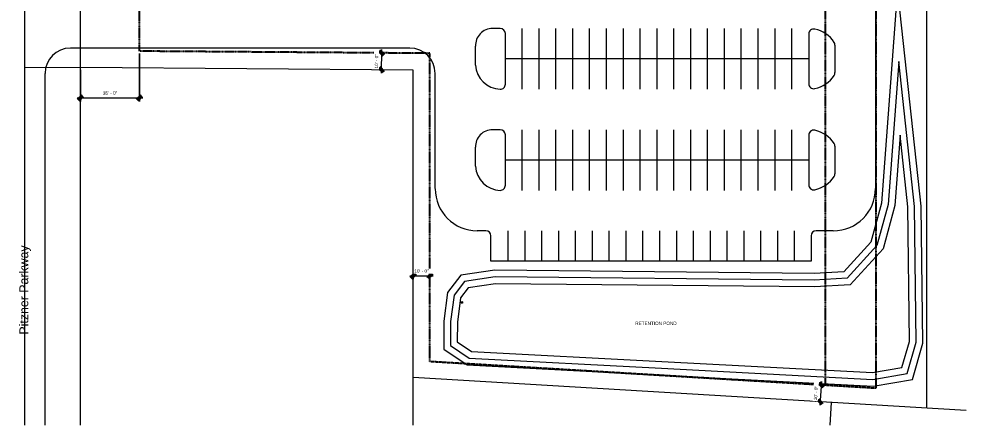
# Model space of a CAD drawing. Header units: inches. Extents: x 20541 to 27285, y -26063 to -19045.
# Drawn here: x 20541 to 27285, y -26063 to -23172 of the extents above; entities that cross this region are included whole.
import ezdxf

# ---------------------------------------------------------------- set-up
doc = ezdxf.new("R2010")
doc.units = ezdxf.units.IN
doc.header["$MEASUREMENT"] = 0
doc.linetypes.add('Hidden', pattern=[0.28125, 0.1875, -0.09375])
doc.linetypes.add('IMPORT-CENTER2 _2_', pattern=[6.328125, 4.21875, -0.703125, 0.703125, -0.703125])
for name, color, linetype, lineweight in [('A-ANNO-DIMS', 211, 'Continuous', 9), ('A-ANNO-DIMS-256', 211, 'Continuous', 9), ('A-DETL', 90, 'Continuous', 9), ('A-PROP-SBCK', 71, 'Hidden', 25), ('BMP', 80, 'Continuous', 9), ('EOP-EX', 125, 'Continuous', 9), ('EOP-PR', 4, 'Continuous', 9), ('G-ANNO-TEXT', 231, 'Continuous', 9), ('PAINT', 190, 'Continuous', 9), ('PROP', 3, 'Continuous', 9)]:
    doc.layers.add(name, color=color, linetype=linetype, lineweight=lineweight)
doc.styles.add('Arial', font='arial.ttf', dxfattribs={"height": 62.946108})
doc.styles.add('Arial_1', font='arial.ttf', dxfattribs={"height": 23.60479})
doc.dimstyles.new('Linear_-_3_32__Arial', dxfattribs={"dimscale": 12, "dimtxt": 24, "dimasz": 2.666667, "dimexe": 2, "dimexo": 1.333333, "dimgap": 1.333333, "dimtad": 1, "dimdec": 0, "dimzin": 1, "dimdsep": 46, "dimlunit": 4, "dimtxsty": 'Arial_1', "dimblk1": 'OBLIQUE', "dimblk2": 'OBLIQUE', "dimsah": 1, "dimcen": 0.09, "dimdle": 2, "dimazin": 0, "dimtfac": 1, "dimtdec": 4, "dimtix": 1, "dimtmove": 0, "dimatfit": 3, "dimfxl": 1, "dimtvp": 1, "dimtfill": 1, "dimfrac": 2, "dimtolj": 1, "dimtzin": 0, "dimarcsym": 2})

# ---------------------------------------------------------------- blocks, each defined once
blk = doc.blocks.new('DIMBLOCK4-Site Plan - Phase 1')
at = {"layer": 'A-ANNO-DIMS-256', "lineweight": 50}
for p, q in [((26252.9, -25778.1), (26237.9, -25761.2)), ((26252.9, -25778.1), (26267.9, -25795)), ((26245.8, -25897.9), (26230.7, -25881)), ((26245.8, -25897.9), (26260.8, -25914.8))]:
    blk.add_line(p, q, dxfattribs=at)
at = {"layer": 'A-ANNO-DIMS-256'}
for p, q in [((26254.4, -25754.1), (26244.3, -25921.8)), ((26259.5, -25778.5), (26229, -25776.7)), ((26252.9, -25778.1), (26259.5, -25778.5)), ((26252.4, -25898.3), (26221.8, -25896.5)), ((26245.8, -25897.9), (26252.4, -25898.3))]:
    blk.add_line(p, q, dxfattribs=at)
at = {"layer": 'A-ANNO-DIMS-256', "color": 0, "insert": (26199.8, -25886.1), "char_height": 23.6, "width": 122.289, "attachment_point": 1, "rotation": 86.58033, "line_spacing_factor": 0.938532, "style": 'Arial_1', "bg_fill": 3, "box_fill_scale": 1.25, "bg_fill_color": 0, "bg_fill_transparency": 0}
blk.add_mtext('10\' - 0"', dxfattribs=at)
blk = doc.blocks.new('_Oblique')
at = {"color": 0, "linetype": 'ByBlock', "lineweight": -2}
blk.add_line((-0.5, -0.5), (0.5, 0.5), dxfattribs=at)
blk = doc.blocks.new('DIMBLOCK5-Site Plan - Phase 1')
at = {"layer": 'A-ANNO-DIMS-256'}
for p, q in [((23323.2, -25001.3), (23491.2, -25001.3)), ((23347.2, -24994.6), (23347.2, -25025.3)), ((23347.2, -25001.3), (23347.2, -24994.6)), ((23467.2, -24994.6), (23467.2, -25025.3)), ((23467.2, -25001.3), (23467.2, -24994.6))]:
    blk.add_line(p, q, dxfattribs=at)
at = {"layer": 'A-ANNO-DIMS-256', "lineweight": 50}
for p, q in [((23347.2, -25001.3), (23331.2, -25017.3)), ((23347.2, -25001.3), (23363.2, -24985.3)), ((23467.2, -25001.3), (23451.2, -25017.3)), ((23467.2, -25001.3), (23483.2, -24985.3))]:
    blk.add_line(p, q, dxfattribs=at)
at = {"layer": 'A-ANNO-DIMS-256', "color": 0, "insert": (23356.3, -24954.7), "char_height": 23.6, "width": 122.289, "attachment_point": 1, "rotation": 0.00783, "line_spacing_factor": 0.938532, "style": 'Arial_1', "bg_fill": 3, "box_fill_scale": 1.25, "bg_fill_color": 0, "bg_fill_transparency": 0}
blk.add_mtext('10\' - 0"', dxfattribs=at)
blk = doc.blocks.new('DIMBLOCK6-Site Plan - Phase 1')
at = {"layer": 'A-ANNO-DIMS-256', "lineweight": 50}
for p, q in [((23122, -23413.9), (23106.2, -23397.8)), ((23122, -23413.9), (23137.9, -23430)), ((23121.2, -23533.9), (23105.3, -23517.8)), ((23121.2, -23533.9), (23137.1, -23550))]:
    blk.add_line(p, q, dxfattribs=at)
at = {"layer": 'A-ANNO-DIMS-256'}
for p, q in [((23122.2, -23389.9), (23121, -23557.9)), ((23128.7, -23413.9), (23098.1, -23413.7)), ((23122, -23413.9), (23128.7, -23413.9)), ((23127.8, -23533.9), (23097.2, -23533.7)), ((23121.2, -23533.9), (23127.8, -23533.9))]:
    blk.add_line(p, q, dxfattribs=at)
at = {"layer": 'A-ANNO-DIMS-256', "color": 0, "insert": (23074.6, -23524.5), "char_height": 23.6, "width": 122.289, "attachment_point": 1, "rotation": 89.58033, "line_spacing_factor": 0.938532, "style": 'Arial_1', "bg_fill": 3, "box_fill_scale": 1.25, "bg_fill_color": 0, "bg_fill_transparency": 0}
blk.add_mtext('10\' - 0"', dxfattribs=at)
blk = doc.blocks.new('DIMBLOCK7-Site Plan - Phase 1')
at = {"layer": 'A-ANNO-DIMS-256'}
for p, q in [((21399.1, -23417.3), (21399.1, -23758.4)), ((21399.1, -23734.4), (21399.1, -23417.3)), ((20979.1, -23534.2), (20979.1, -23758.4)), ((20979.1, -23734.4), (20979.1, -23534.2)), ((20955.1, -23734.4), (21423.1, -23734.4))]:
    blk.add_line(p, q, dxfattribs=at)
at = {"layer": 'A-ANNO-DIMS-256', "lineweight": 50}
for p, q in [((20979.1, -23734.4), (20963.1, -23750.4)), ((20979.1, -23734.4), (20995.1, -23718.4)), ((21399.1, -23734.4), (21383.1, -23750.4)), ((21399.1, -23734.4), (21415.1, -23718.4))]:
    blk.add_line(p, q, dxfattribs=at)
at = {"layer": 'A-ANNO-DIMS-256', "color": 0, "insert": (21138.2, -23687.8), "char_height": 23.6, "width": 122.289, "attachment_point": 1, "line_spacing_factor": 0.938532, "style": 'Arial_1', "bg_fill": 3, "box_fill_scale": 1.25, "bg_fill_color": 0, "bg_fill_transparency": 0}
blk.add_mtext('35\' - 0"', dxfattribs=at)

msp = doc.modelspace()

# ---------------------------------------------------------------- linework, layer by layer
at = {"layer": 'A-DETL', "linetype": 'IMPORT-CENTER2 _2_'}
msp.add_line((20583.1, -26063.1), (20583.1, -19045.2), dxfattribs=at)
at = {"layer": 'A-PROP-SBCK'}
for p, q in [((21399.1, -23401.3), (21399.1, -19438.2)), ((26282.4, -19438.2), (26282.4, -25779.9)), ((26642.4, -19438.2), (26642.4, -25801.4)), ((23467, -23416.4), (21399.1, -23401.3)), ((23467.3, -25611.6), (23467, -23416.4)), ((26642.4, -25801.4), (23467.3, -25611.6))]:
    msp.add_line(p, q, dxfattribs=at)
at = {"layer": 'BMP'}
for p, q in [((26797.2, -22948.6), (26681.8, -24484.1)), ((26965.7, -24504.4), (26797.2, -22948.6)), ((26805.8, -23474.2), (26729.3, -24492.2)), ((26917.7, -24507.3), (26805.8, -23474.2)), ((26814.5, -23999.8), (26776.8, -24500.3)), ((26869.7, -24510.1), (26814.5, -23999.8)), ((26681.8, -24484.1), (26607.2, -24761.1)), ((26729.3, -24492.2), (26650.5, -24784.8)), ((26776.8, -24500.3), (26693.8, -24808.6)), ((26881.4, -25467.4), (26869.7, -24510.1)), ((26929.5, -25473.9), (26917.7, -24507.3)), ((26977.6, -25480.4), (26965.7, -24504.4)), ((26607.2, -24761.1), (26415.1, -24971.4)), ((26650.5, -24784.8), (26437.4, -25018.2)), ((26693.8, -24808.6), (26459.7, -25064.9)), ((23686.6, -24996.3), (23592.8, -25119.5)), ((23928.5, -24960.9), (23686.6, -24996.3)), ((23931.7, -25009), (23712.9, -25041)), ((26202, -24983.8), (23928.5, -24960.9)), ((26203.2, -25031.8), (23931.7, -25009)), ((26415.1, -24971.4), (26202, -24983.8)), ((26437.4, -25018.2), (26203.2, -25031.8)), ((23712.9, -25041), (23638.7, -25138.4)), ((23739.2, -25085.7), (23684.7, -25157.3)), ((23935, -25057), (23739.2, -25085.7)), ((26204.4, -25079.8), (23935, -25057)), ((26459.7, -25064.9), (26204.4, -25079.8)), ((23592.8, -25119.5), (23566.5, -25323.8)), ((23638.7, -25138.4), (23614.5, -25327)), ((23684.7, -25157.3), (23662.4, -25330.3)), ((23566.5, -25323.8), (23565, -25522)), ((23614.5, -25327), (23613.2, -25496.7)), ((23662.4, -25330.3), (23661.4, -25471.3)), ((23661.4, -25471.3), (23763.2, -25540.2)), ((26827.6, -25653.9), (26881.4, -25467.4)), ((26865.4, -25696.2), (26929.5, -25473.9)), ((26903.1, -25738.4), (26977.6, -25480.4)), ((23565, -25522), (23731.5, -25634.7)), ((23613.2, -25496.7), (23747.3, -25587.5)), ((23763.2, -25540.2), (25117.5, -25610.9)), ((23747.3, -25587.5), (25115, -25658.9)), ((25117.6, -25610.9), (26618.1, -25689.6)), ((23731.5, -25634.7), (25112.5, -25706.8)), ((25115.1, -25658.9), (26620.9, -25737.8)), ((26618.1, -25689.6), (26827.6, -25653.9)), ((25112.5, -25706.8), (26623.7, -25786)), ((26620.9, -25737.8), (26865.4, -25696.2)), ((26623.7, -25786), (26903.1, -25738.4))]:
    msp.add_line(p, q, dxfattribs=at)
msp.add_circle((23693.8, -25190.3), 6, dxfattribs=at)
at = {"layer": 'EOP-EX'}
msp.add_line((20727.1, -26063.1), (20727.1, -23559.5), dxfattribs=at)
at = {"layer": 'EOP-PR'}
for p, q in [((26639.4, -22952.1), (26639.4, -24380.1)), ((23968.4, -23240.1), (23912.2, -23240.1)), ((24004.4, -23636.1), (24004.4, -23276.1)), ((26164.4, -23279.7), (26164.4, -23632.4)), ((23324.3, -23379.5), (20907.1, -23379.5)), ((23792.3, -23500.2), (23792.3, -23365.5)), ((26351.4, -23358), (26351.4, -23554.1)), ((23504.4, -24380.1), (23504.3, -23559.4)), ((23968.4, -23960.1), (23912.2, -23960.1)), ((24004.4, -24356.1), (24004.4, -23996.1)), ((26164.4, -23999.7), (26164.4, -24352.4)), ((23792.3, -24220.2), (23792.3, -24085.5)), ((26351.4, -24078), (26351.4, -24274.1)), ((23865.8, -24680.1), (23804.4, -24680.1)), ((26339.4, -24680.1), (26217.8, -24680.1)), ((23901.8, -24896.1), (23901.8, -24716.1)), ((26181.8, -24716.1), (26181.8, -24896.1)), ((26181.8, -24896.1), (23901.8, -24896.1))]:
    msp.add_line(p, q, dxfattribs=at)
for centre, radius, start, end in [((23912.2, -23360.1), 120, 90, 182.56882), ((23968.4, -23276.1), 36, 0, 89.99916), ((26200.4, -23279.7), 36, 78.46304, 180), ((26164.4, -23456.1), 216, 33.00987, 78.46304), ((20907.1, -23559.5), 180, 90, 180), ((23324.3, -23559.5), 180, 0.00783, 90), ((26315.4, -23358), 36, 0, 33.00987), ((23972.1, -23492.1), 180, 182.56882, 268.52859), ((26164.4, -23456.1), 216, 281.53696, 326.99013), ((26315.4, -23554.1), 36, 326.99013, 0), ((23968.4, -23636.1), 36, 268.52859, 0), ((26200.4, -23632.4), 36, 180, 281.53696), ((23912.2, -24080.1), 120, 90, 182.56882), ((23968.4, -23996.1), 36, 0, 89.99916), ((26200.4, -23999.7), 36, 78.46304, 180), ((26164.4, -24176.1), 216, 33.00987, 78.46304), ((26315.4, -24078), 36, 0, 33.00987), ((23972.1, -24212.1), 180, 182.56882, 268.52859), ((26315.4, -24274.1), 36, 326.99013, 0), ((26164.4, -24176.1), 216, 281.53696, 326.99013), ((23804.4, -24380.1), 300, 180.00783, 270), ((23968.4, -24356.1), 36, 268.52859, 0), ((26200.4, -24352.4), 36, 180, 281.53696), ((26339.4, -24380.1), 300, 270, 0), ((23865.8, -24716.1), 36, 360, 90), ((26217.8, -24716.1), 36, 90, 180)]:
    msp.add_arc(centre, radius, start, end, dxfattribs=at)
at = {"layer": 'PAINT'}
for p, q in [((24124.4, -23672.1), (24124.4, -23240.1)), ((24244.4, -23672.1), (24244.4, -23240.1)), ((24364.4, -23672.1), (24364.4, -23240.1)), ((24484.4, -23672.1), (24484.4, -23240.1)), ((24604.4, -23672.1), (24604.4, -23240.1)), ((24724.4, -23672.1), (24724.4, -23240.1)), ((24844.4, -23672.1), (24844.4, -23240.1)), ((24964.4, -23672.1), (24964.4, -23240.1)), ((25084.4, -23672.1), (25084.4, -23240.1)), ((25204.4, -23672.1), (25204.4, -23240.1)), ((25324.4, -23672.1), (25324.4, -23240.1)), ((25444.4, -23672.1), (25444.4, -23240.1)), ((25564.4, -23672.1), (25564.4, -23240.1)), ((25684.4, -23672.1), (25684.4, -23240.1)), ((25804.4, -23672.1), (25804.4, -23240.1)), ((25924.4, -23672.1), (25924.4, -23240.1)), ((26044.4, -23672.1), (26044.4, -23240.1)), ((26164.4, -23456.1), (24004.4, -23456.1)), ((24124.4, -24392.1), (24124.4, -23960.1)), ((24244.4, -24392.1), (24244.4, -23960.1)), ((24364.4, -24392.1), (24364.4, -23960.1)), ((24484.4, -24392.1), (24484.4, -23960.1)), ((24604.4, -24392.1), (24604.4, -23960.1)), ((24724.4, -24392.1), (24724.4, -23960.1)), ((24844.4, -24392.1), (24844.4, -23960.1)), ((24964.4, -24392.1), (24964.4, -23960.1)), ((25084.4, -24392.1), (25084.4, -23960.1)), ((25204.4, -24392.1), (25204.4, -23960.1)), ((25324.4, -24392.1), (25324.4, -23960.1)), ((25444.4, -24392.1), (25444.4, -23960.1)), ((25564.4, -24392.1), (25564.4, -23960.1)), ((25684.4, -24392.1), (25684.4, -23960.1)), ((25804.4, -24392.1), (25804.4, -23960.1)), ((25924.4, -24392.1), (25924.4, -23960.1)), ((26044.4, -24392.1), (26044.4, -23960.1)), ((26164.4, -24176.1), (24004.4, -24176.1)), ((24021.8, -24680.1), (24021.8, -24896.1)), ((24141.8, -24680.1), (24141.8, -24896.1)), ((24261.8, -24680.1), (24261.8, -24896.1)), ((24381.8, -24680.1), (24381.8, -24896.1)), ((24501.8, -24680.1), (24501.8, -24896.1)), ((24621.8, -24680.1), (24621.8, -24896.1)), ((24741.8, -24680.1), (24741.8, -24896.1)), ((24861.8, -24680.1), (24861.8, -24896.1)), ((24981.8, -24680.1), (24981.8, -24896.1)), ((25101.8, -24680.1), (25101.8, -24896.1)), ((25221.8, -24680.1), (25221.8, -24896.1)), ((25341.8, -24680.1), (25341.8, -24896.1)), ((25461.8, -24680.1), (25461.8, -24896.1)), ((25581.8, -24680.1), (25581.8, -24896.1)), ((25701.8, -24680.1), (25701.8, -24896.1)), ((25821.8, -24680.1), (25821.8, -24896.1)), ((25941.8, -24680.1), (25941.8, -24896.1)), ((26061.8, -24680.1), (26061.8, -24896.1))]:
    msp.add_line(p, q, dxfattribs=at)
at = {"layer": 'PROP'}
for p, q in [((20979.1, -23518.2), (20979.1, -19045.2)), ((27002.4, -19198.2), (27002.4, -25943.1)), ((20583.1, -23515.3), (20979.1, -23518.2)), ((20978.4, -26063.1), (20978.1, -23518.2)), ((20978.1, -23518.2), (20979.1, -23518.2)), ((23347, -23535.5), (20979.1, -23518.2)), ((23347.3, -25724.7), (23347, -23535.5)), ((23347.4, -26063.1), (23347.3, -25724.7)), ((27284.7, -25960), (23347.3, -25724.7)), ((26324.1, -25902.6), (26314.6, -26063.1))]:
    msp.add_line(p, q, dxfattribs=at)

# ---------------------------------------------------------------- texts
at = {"layer": 'G-ANNO-TEXT', "color": 7, "insert": (20543.9, -25419), "char_height": 62.946, "width": 751.104, "attachment_point": 1, "rotation": 90, "line_spacing_factor": 0.938532, "style": 'Arial'}
msp.add_mtext('Pitzner Parkway\\P', dxfattribs=at)
at = {"layer": 'G-ANNO-TEXT', "color": 7, "insert": (24928.9, -25327), "char_height": 23.605, "width": 350.496, "attachment_point": 1, "line_spacing_factor": 0.938532, "style": 'Arial_1', "bg_fill": 3, "box_fill_scale": 1.25, "bg_fill_color": 0, "bg_fill_transparency": 0}
msp.add_mtext('RETENTION POND', dxfattribs=at)

# ---------------------------------------------------------------- next in the draw order: dimensions: what is measured, and where the dimension line sits
at = {"layer": 'A-ANNO-DIMS'}
dim = msp.add_linear_dim(base=(21399.1, -23734.4), p1=(20979.1, -23518.2), p2=(21399.1, -23401.3), dimstyle='Linear_-_3_32__Arial', override={"dimpost": '<>', "dimfxl": 435.972348}, dxfattribs=at)
dim.commit()
dim.dimension.update_dxf_attribs({"geometry": 'DIMBLOCK7-Site Plan - Phase 1', "text_midpoint": (21189.1, -23706.3)})
for base, p1, p2, angle, picture, middle in [((23121.2, -23533.9), (23144.7, -23414), (23143.8, -23534), 89.58033, 'DIMBLOCK6-Site Plan - Phase 1', (23093.6, -23473.7)), ((23467.2, -25001.3), (23347.2, -24978.6), (23467.2, -24978.6), 0.00783, 'DIMBLOCK5-Site Plan - Phase 1', (23407.2, -24973.2)), ((26245.8, -25897.9), (26275.5, -25779.5), (26268.3, -25899.2), 86.58033, 'DIMBLOCK4-Site Plan - Phase 1', (26221.3, -25836.3))]:
    dim = msp.add_linear_dim(base=base, p1=p1, p2=p2, angle=angle, dimstyle='Linear_-_3_32__Arial', override={"dimpost": '<>', "dimfxl": 120}, dxfattribs=at)
    dim.commit()
    dim.dimension.update_dxf_attribs({"geometry": picture, "text_midpoint": middle})

doc.saveas('drawing.dxf')
